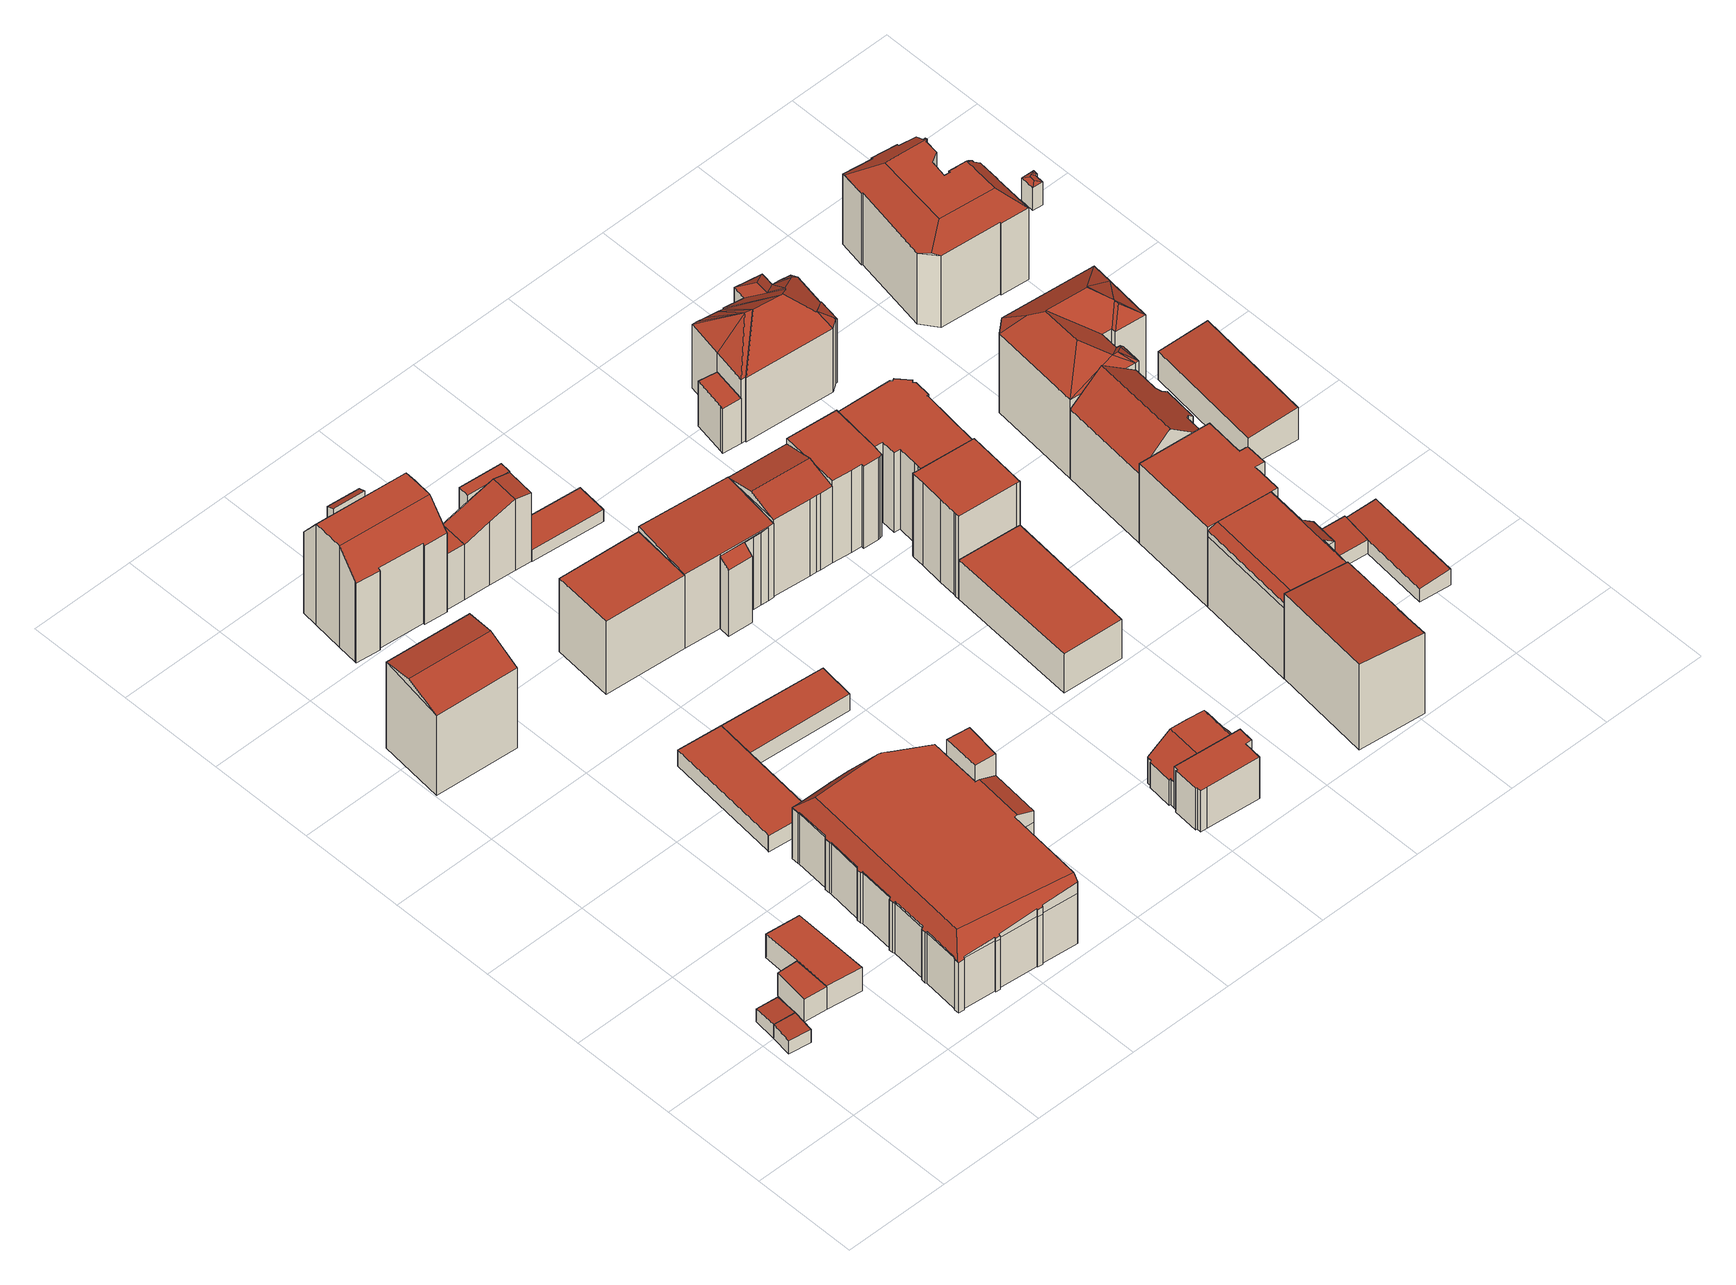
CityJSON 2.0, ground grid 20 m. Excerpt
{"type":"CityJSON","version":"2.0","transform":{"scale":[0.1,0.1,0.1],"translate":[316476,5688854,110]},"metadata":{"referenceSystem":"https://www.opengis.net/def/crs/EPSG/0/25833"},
"CityObjects":{
"building1":{"type":"Building","attributes":{"Dachtyp_tdc":"tdcPolyFlatRoof","Gemeindeschluessel":14713000,"Dachneigung":2.89,"QualitaetDacherkennung":75,"Geometrietyp2DReferenz":"3000","function":"31001_9998","roofType":"2100","measuredHeight":3.16},"geometry":[{"type":"MultiSurface","lod":"2","boundaries":[[[0,1,2,3]],[[1,4,5,2]],[[4,6,7,5]],[[6,0,3,7]],[[6,4,1,0]],[[3,2,5,7]]],"semantics":{"surfaces":[{"type":"WallSurface"},{"type":"RoofSurface"},{"type":"GroundSurface"}],"values":[0,0,0,0,1,2]}}]},
"building2":{"type":"Building","attributes":{"Dachtyp_tdc":"tdcPolyFlatRoof","Gemeindeschluessel":14713000,"Dachneigung":2.85,"QualitaetDacherkennung":84,"Geometrietyp2DReferenz":"3000","function":"31001_9998","roofType":"2100","measuredHeight":3.09},"geometry":[{"type":"MultiSurface","lod":"2","boundaries":[[[8,0,3,9]],[[0,6,7,3]],[[6,10,11,7]],[[10,8,9,11]],[[10,6,0,8]],[[9,3,7,11]]],"semantics":{"surfaces":[{"type":"WallSurface"},{"type":"RoofSurface"},{"type":"GroundSurface"}],"values":[0,0,0,0,1,2]}}]},
"building3":{"type":"Building","attributes":{"Gemeindeschluessel":14713000,"Geometrietyp2DReferenz":"3000","function":"31001_9998","roofType":"9999"},"children":["building3-1","building3-2"]},
"building3-1":{"type":"BuildingPart","attributes":{"Dachtyp_tdc":"tdcPolyFlatRoof","Dachneigung":0,"QualitaetDacherkennung":83,"Geometrietyp2DReferenz":"3000","roofType":"1000","measuredHeight":5.06},"parents":["building3"],"geometry":[{"type":"MultiSurface","lod":"2","boundaries":[[[12,13,14,15]],[[13,16,17,14]],[[16,18,19,17]],[[18,16,13,12]],[[15,14,17,19]],[[15,19,18,12]]],"semantics":{"surfaces":[{"type":"WallSurface"},{"type":"RoofSurface"},{"type":"GroundSurface"},{"type":"ClosureSurface"}],"values":[0,0,0,1,2,3]}}]},
"building3-2":{"type":"BuildingPart","attributes":{"Dachtyp_tdc":"tdcPolyFlatRoof","Dachneigung":0,"QualitaetDacherkennung":76,"Geometrietyp2DReferenz":"3000","roofType":"1000","measuredHeight":5.25},"parents":["building3"],"geometry":[{"type":"MultiSurface","lod":"2","boundaries":[[[20,21,22,23]],[[21,24,25,22]],[[24,26,12,15,25]],[[27,20,23,19,18]],[[27,26,24,21,20]],[[23,22,25,15,19]],[[18,12,26,27]],[[18,19,15,12]]],"semantics":{"surfaces":[{"type":"WallSurface"},{"type":"RoofSurface"},{"type":"GroundSurface"},{"type":"ClosureSurface"}],"values":[0,0,0,0,1,2,0,3]}}]},
"building4":{"type":"Building","attributes":{"Dachtyp_tdc":"tdcGableRoof","Gemeindeschluessel":14713000,"Dachneigung":19.68,"QualitaetDacherkennung":30,"Geometrietyp2DReferenz":"3000","function":"31001_9998","roofType":"3100","measuredHeight":20.18},"geometry":[{"type":"MultiSurface","lod":"2","boundaries":[[[28,29,30,31]],[[29,32,33,30]],[[32,34,35,33]],[[34,28,31,35]],[[32,29,36]],[[28,34,37]],[[29,28,37,36]],[[34,32,36,37]],[[31,30,33,35]]],"semantics":{"surfaces":[{"type":"WallSurface"},{"type":"RoofSurface"},{"type":"GroundSurface"}],"values":[0,0,0,0,0,0,1,1,2]}}]},
"building5":{"type":"Building","attributes":{"Dachtyp_tdc":"tdcFreeFormRoof","Gemeindeschluessel":14713000,"Dachneigung":0.051,"QualitaetDacherkennung":75,"Geometrietyp2DReferenz":"3000","function":"31001_9998","roofType":"5000","measuredHeight":14.98},"geometry":[{"type":"MultiSurface","lod":"2","boundaries":[[[38,39,40,41]],[[39,42,43,40]],[[42,44,45,43]],[[44,46,47,45]],[[46,48,49,47]],[[48,50,51,49]],[[50,52,53,51]],[[52,54,55,53]],[[54,56,57,55]],[[56,58,59,57]],[[58,60,61,59]],[[60,62,63,61]],[[62,64,65,63]],[[64,66,67,65]],[[66,68,69,67]],[[68,70,71,69]],[[70,72,73,71]],[[72,74,75,73]],[[74,76,77,75]],[[76,78,79,77]],[[78,80,81,79]],[[80,82,83,81]],[[82,84,85,83]],[[84,86,87,85]],[[86,88,89,87]],[[88,90,91,89]],[[90,92,93,91]],[[92,94,95,93]],[[94,96,97,95]],[[96,98,99,97]],[[98,100,101,99]],[[100,102,103,101]],[[102,104,105,103]],[[104,106,107,105]],[[106,108,109,107]],[[108,110,111,109]],[[110,112,113,111]],[[112,114,115,113]],[[114,116,117,115]],[[116,118,119,117]],[[118,120,121,119]],[[120,122,123,121]],[[122,124,125,123]],[[124,126,127,125]],[[126,128,129,127]],[[128,130,131,129]],[[130,132,133,131]],[[132,134,135,133]],[[134,136,137,135]],[[136,138,139,137]],[[138,38,41,139]],[[140,141,142,143,144]],[[145,146,147,148,149,150,151,152,153,62,154,155,156,157,158]],[[159,160,161,162,163,164,165,88,86,166,167,80,78,168,169,170,171,172,173,174,153,152,175,176]],[[177,178,179,180,181,182,183,184,176,175,185]],[[186,187,188,189,190,191,185,175,152,151,192,143,142,193]],[[132,193,142,141,134]],[[130,186,193,132]],[[38,192,151,150,39]],[[138,144,143,192,38]],[[120,191,190,122]],[[118,177,185,191,120]],[[122,190,189,124]],[[124,189,188,126]],[[126,188,187,128]],[[128,187,186,130]],[[104,184,183,106]],[[102,159,176,184,104]],[[106,183,182,108]],[[108,182,181,110]],[[110,181,180,112]],[[112,180,179,114]],[[114,179,178,116]],[[116,178,177,118]],[[64,174,173,66]],[[62,153,174,64]],[[66,173,172,68]],[[68,172,171,70]],[[70,171,170,72]],[[72,170,169,74]],[[74,169,168,76]],[[76,168,78]],[[80,167,82]],[[82,167,166,84]],[[84,166,86]],[[90,165,164,92]],[[88,165,90]],[[92,164,163,94]],[[94,163,162,96]],[[96,162,161,98]],[[98,161,160,100]],[[100,160,159,102]],[[52,158,157,54]],[[50,145,158,52]],[[54,157,156,56]],[[56,156,155,58]],[[58,155,154,60]],[[60,154,62]],[[39,150,149,42]],[[42,149,148,44]],[[44,148,147,46]],[[46,147,146,48]],[[48,146,145,50]],[[136,140,144,138]],[[134,141,140,136]],[[41,40,43,45,47,49,51,53,55,57,59,61,63,65,67,69,71,73,75,77,79,81,83,85,87,89,91,93,95,97,99,101,103,105,107,109,111,113,115,117,119,121,123,125,127,129,131,133,135,137,139]]],"semantics":{"surfaces":[{"type":"WallSurface"},{"type":"RoofSurface"},{"type":"GroundSurface"}],"values":[0,0,0,0,0,0,0,0,0,0,0,0,0,0,0,0,0,0,0,0,0,0,0,0,0,0,0,0,0,0,0,0,0,0,0,0,0,0,0,0,0,0,0,0,0,0,0,0,0,0,0,1,1,1,1,1,0,0,0,0,0,0,0,0,0,0,0,0,0,0,0,0,0,0,0,0,0,0,0,0,0,0,0,0,0,0,0,0,0,0,0,0,0,0,0,0,0,0,0,0,0,0,0,0,0,2]}}]},
"building6":{"type":"Building","attributes":{"Dachtyp_tdc":"tdcPolyFlatRoof","Gemeindeschluessel":14713000,"Dachneigung":0,"QualitaetDacherkennung":79,"Geometrietyp2DReferenz":"3000","function":"31001_9998","roofType":"1000","measuredHeight":3.62},"geometry":[{"type":"MultiSurface","lod":"2","boundaries":[[[194,195,196,197]],[[195,198,199,196]],[[198,200,201,199]],[[200,202,203,201]],[[202,204,205,203]],[[204,194,197,205]],[[204,202,200,198,195,194]],[[197,196,199,201,203,205]]],"semantics":{"surfaces":[{"type":"WallSurface"},{"type":"RoofSurface"},{"type":"GroundSurface"}],"values":[0,0,0,0,0,0,1,2]}}]},
"building7":{"type":"Building","attributes":{"Gemeindeschluessel":14713000,"Geometrietyp2DReferenz":"3000","function":"31001_9998","roofType":"9999"},"children":["building7-1","building7-2"]},
"building7-1":{"type":"BuildingPart","attributes":{"Dachtyp_tdc":"tdcPolyFlatRoof","Dachneigung":24.52,"QualitaetDacherkennung":60,"Geometrietyp2DReferenz":"3000","roofType":"2100","measuredHeight":19.68},"parents":["building7"],"geometry":[{"type":"MultiSurface","lod":"2","boundaries":[[[206,207,208,209,210]],[[211,212,213,214,215]],[[212,206,210,213]],[[212,211,207,206]],[[210,209,214,213]],[[215,208,207,211]],[[215,214,209,208]]],"semantics":{"surfaces":[{"type":"WallSurface"},{"type":"RoofSurface"},{"type":"GroundSurface"},{"type":"ClosureSurface"}],"values":[0,0,0,1,2,0,3]}}]},
"building7-2":{"type":"BuildingPart","attributes":{"Dachtyp_tdc":"tdcCutGableRoof","Dachneigung":51.15,"QualitaetDacherkennung":74,"Geometrietyp2DReferenz":"3000","roofType":"9999","measuredHeight":22.79},"parents":["building7"],"geometry":[{"type":"MultiSurface","lod":"2","boundaries":[[[216,217,218,219]],[[217,220,221,218]],[[220,222,223,221]],[[222,224,225,223]],[[224,226,227,225]],[[226,228,229,227]],[[228,230,231,229]],[[230,232,233,231]],[[232,234,235,233]],[[234,236,237,235]],[[236,215,214,237]],[[208,238,239,209]],[[238,240,241,239]],[[240,242,243,241]],[[242,244,245,243]],[[244,216,219,245]],[[232,230,228,226,224,222,220,217,216,244]],[[240,238,208,215,236,234]],[[244,242,240,234,232]],[[219,218,221,223,225,227,229,231,233,235,237,214,209,239,241,243,245]],[[209,214,215,208]]],"semantics":{"surfaces":[{"type":"WallSurface"},{"type":"RoofSurface"},{"type":"GroundSurface"},{"type":"ClosureSurface"}],"values":[0,0,0,0,0,0,0,0,0,0,0,0,0,0,0,0,1,1,1,2,3]}}]},
"building8":{"type":"Building","attributes":{"Dachtyp_tdc":"tdcPolyFlatRoof","Gemeindeschluessel":14713000,"Dachneigung":0,"QualitaetDacherkennung":83,"Geometrietyp2DReferenz":"3000","function":"31001_9998","roofType":"1000","measuredHeight":18.65},"geometry":[{"type":"MultiSurface","lod":"2","boundaries":[[[246,247,135,248]],[[247,249,133,135]],[[249,250,131,133]],[[250,246,248,131]],[[250,249,247,246]],[[248,135,133,131]]],"semantics":{"surfaces":[{"type":"WallSurface"},{"type":"RoofSurface"},{"type":"GroundSurface"}],"values":[0,0,0,0,1,2]}}]},
"building9":{"type":"Building","attributes":{"Dachtyp_tdc":"tdcPolyFlatRoof","Gemeindeschluessel":14713000,"Dachneigung":0,"QualitaetDacherkennung":65,"Geometrietyp2DReferenz":"3000","function":"31001_9998","roofType":"1000","measuredHeight":3.65},"geometry":[{"type":"MultiSurface","lod":"2","boundaries":[[[251,252,253,254]],[[252,204,205,253]],[[204,202,203,205]],[[202,251,254,203]],[[202,204,252,251]],[[254,253,205,203]]],"semantics":{"surfaces":[{"type":"WallSurface"},{"type":"RoofSurface"},{"type":"GroundSurface"}],"values":[0,0,0,0,1,2]}}]},
"building10":{"type":"Building","attributes":{"Dachtyp_tdc":"tdcPolyFlatRoof","Gemeindeschluessel":14713000,"Dachneigung":0,"QualitaetDacherkennung":72,"Geometrietyp2DReferenz":"3000","function":"31001_9998","roofType":"1000","measuredHeight":16.36},"geometry":[{"type":"MultiSurface","lod":"2","boundaries":[[[255,256,257,258]],[[256,259,260,257]],[[259,261,262,260]],[[261,255,258,262]],[[261,259,256,255]],[[258,257,260,262]]],"semantics":{"surfaces":[{"type":"WallSurface"},{"type":"RoofSurface"},{"type":"GroundSurface"}],"values":[0,0,0,0,1,2]}}]},
"building11":{"type":"Building","attributes":{"Gemeindeschluessel":14713000,"Geometrietyp2DReferenz":"3000","function":"31001_9998","roofType":"9999"},"children":["building11-1","building11-2","building11-3"]},
"building11-1":{"type":"BuildingPart","attributes":{"Dachtyp_tdc":"tdcPolyFlatRoof","Dachneigung":0,"QualitaetDacherkennung":39,"Geometrietyp2DReferenz":"3000","roofType":"1000","measuredHeight":12.41},"parents":["building11"],"geometry":[{"type":"MultiSurface","lod":"2","boundaries":[[[263,264,219,265,266]],[[264,267,243,219]],[[267,268,269,243]],[[268,270,271,272,269]],[[270,268,267,264,263]],[[265,219,243,269,272]],[[266,271,270,263]],[[266,265,272,271]]],"semantics":{"surfaces":[{"type":"WallSurface"},{"type":"RoofSurface"},{"type":"GroundSurface"},{"type":"ClosureSurface"}],"values":[0,0,0,0,1,2,0,3]}}]},
"building11-2":{"type":"BuildingPart","attributes":{"Dachtyp_tdc":"tdcGableRoof","Dachneigung":20.61,"QualitaetDacherkennung":22,"Geometrietyp2DReferenz":"3000","roofType":"3100","measuredHeight":15.96},"parents":["building11"],"geometry":[{"type":"MultiSurface","lod":"2","boundaries":[[[273,274,275,276]],[[274,266,265,275]],[[271,277,278,272]],[[279,280,281,282]],[[280,273,276,281]],[[283,284,277,271,266,274,273]],[[273,280,279,285,283]],[[276,275,265,272,278,286,282,281]],[[271,272,265,266]],[[287,284,283]],[[286,278,277,284,287]],[[285,287,283]],[[286,287,285,279,282]]],"semantics":{"surfaces":[{"type":"WallSurface"},{"type":"RoofSurface"},{"type":"GroundSurface"},{"type":"ClosureSurface"}],"values":[0,0,0,0,0,1,1,2,3,0,3,0,3]}}]},
"building11-3":{"type":"BuildingPart","attributes":{"Dachtyp_tdc":"tdcPolyFlatRoof","Dachneigung":0,"QualitaetDacherkennung":39,"Geometrietyp2DReferenz":"3000","roofType":"1000","measuredHeight":15.56},"parents":["building11"],"geometry":[{"type":"MultiSurface","lod":"2","boundaries":[[[288,289,290,291]],[[289,292,293,290]],[[292,294,279,282,293]],[[295,288,291,278,277]],[[295,284,287,285,294,292,289,288]],[[291,290,293,282,286,278]],[[285,279,294]],[[277,284,295]],[[278,286,287,284,277]],[[286,282,279,285,287]]],"semantics":{"surfaces":[{"type":"WallSurface"},{"type":"RoofSurface"},{"type":"GroundSurface"},{"type":"ClosureSurface"}],"values":[0,0,0,0,1,2,0,0,3,3]}}]},
"building12":{"type":"Building","attributes":{"Dachtyp_tdc":"tdcGableRoof","Gemeindeschluessel":14713000,"Dachneigung":14.15,"QualitaetDacherkennung":3,"Geometrietyp2DReferenz":"3000","function":"31001_9998","roofType":"3100","measuredHeight":6.06},"geometry":[{"type":"MultiSurface","lod":"2","boundaries":[[[296,297,298,299]],[[297,300,301,298]],[[300,302,303,301]],[[302,296,299,303]],[[300,297,304]],[[296,302,305]],[[297,296,305,304]],[[302,300,304,305]],[[299,298,301,303]]],"semantics":{"surfaces":[{"type":"WallSurface"},{"type":"RoofSurface"},{"type":"GroundSurface"}],"values":[0,0,0,0,0,0,1,1,2]}}]},
"building13":{"type":"Building","attributes":{"Gemeindeschluessel":14713000,"Geometrietyp2DReferenz":"3000","function":"31001_9998","roofType":"9999"},"children":["building13-1","building13-2"]},
"building13-1":{"type":"BuildingPart","attributes":{"Dachtyp_tdc":"tdcPolyFlatRoof","Dachneigung":32.72,"QualitaetDacherkennung":55,"Geometrietyp2DReferenz":"3000","roofType":"2100","measuredHeight":16.18},"parents":["building13"],"geometry":[{"type":"MultiSurface","lod":"2","boundaries":[[[306,307,308,309]],[[307,310,311,308]],[[310,312,313,311]],[[312,314,315,313]],[[314,316,317,315]],[[316,318,319,317]],[[316,314,312,310,307,306,320,318]],[[319,309,308,311,313,315,317]],[[319,318,320]],[[309,319,320,306]]],"semantics":{"surfaces":[{"type":"WallSurface"},{"type":"RoofSurface"},{"type":"GroundSurface"},{"type":"ClosureSurface"}],"values":[0,0,0,0,0,0,1,2,3,3]}}]},
"building13-2":{"type":"BuildingPart","attributes":{"Dachtyp_tdc":"tdcPolyFlatRoof","Dachneigung":4.86,"QualitaetDacherkennung":84,"Geometrietyp2DReferenz":"3000","roofType":"2100","measuredHeight":17.47},"parents":["building13"],"geometry":[{"type":"MultiSurface","lod":"2","boundaries":[[[321,322,323,324]],[[322,325,309,323]],[[325,306,309]],[[326,327,258,319,318]],[[327,328,262,258]],[[328,321,324,262]],[[328,327,326,325,322,321]],[[324,323,309,319,258,262]],[[320,306,325,326]],[[320,319,309,306]],[[318,320,326]],[[318,319,320]]],"semantics":{"surfaces":[{"type":"WallSurface"},{"type":"RoofSurface"},{"type":"GroundSurface"},{"type":"ClosureSurface"}],"values":[0,0,0,0,0,0,1,2,0,3,0,3]}}]},
"building14":{"type":"Building","attributes":{"Dachtyp_tdc":"tdcPolyFlatRoof","Gemeindeschluessel":14713000,"Dachneigung":0,"QualitaetDacherkennung":74,"Geometrietyp2DReferenz":"3000","function":"31001_9998","roofType":"1000","measuredHeight":2.57},"geometry":[{"type":"MultiSurface","lod":"2","boundaries":[[[329,330,331,332]],[[330,333,334,331]],[[333,335,336,334]],[[335,337,338,336]],[[337,329,332,338]],[[337,335,333,330,329]],[[332,331,334,336,338]]],"semantics":{"surfaces":[{"type":"WallSurface"},{"type":"RoofSurface"},{"type":"GroundSurface"}],"values":[0,0,0,0,0,1,2]}}]},
"building15":{"type":"Building","attributes":{"Gemeindeschluessel":14713000,"Dachtyp_tdc":"tdcPolyFlatRoof","Dachneigung":0,"QualitaetDacherkennung":69,"Geometrietyp2DReferenz":"3000","function":"31001_9998","roofType":"1000","measuredHeight":9.2},"geometry":[{"type":"MultiSurface","lod":"2","boundaries":[[[339,340,341,342]],[[340,343,344,341]],[[343,345,346,344]],[[345,347,348,346]],[[347,349,350,348]],[[349,351,352,350]],[[351,353,354,352]],[[353,355,356,354]],[[355,357,358,356]],[[357,359,360,358]],[[359,339,342,360]],[[359,357,355,353,351,349,347,345,343,340,339]],[[342,341,344,346,348,350,352,354,356,358,360]]],"semantics":{"surfaces":[{"type":"WallSurface"},{"type":"RoofSurface"},{"type":"GroundSurface"}],"values":[0,0,0,0,0,0,0,0,0,0,0,1,2]}}]},
"building16":{"type":"Building","attributes":{"Dachtyp_tdc":"tdcFreeFormRoof","Gemeindeschluessel":14713000,"Dachneigung":0.887,"QualitaetDacherkennung":44,"Geometrietyp2DReferenz":"3000","function":"31001_9998","roofType":"5000","measuredHeight":9.21},"geometry":[{"type":"MultiSurface","lod":"2","boundaries":[[[361,362,363,364]],[[362,365,366,363]],[[365,367,368,366]],[[367,369,370,368]],[[369,371,372,370]],[[371,373,374,372]],[[373,375,376,374]],[[375,377,378,376]],[[377,379,380,378]],[[379,381,354,380]],[[381,382,383,354]],[[382,384,385,383]],[[384,386,352,385]],[[386,361,364,352]],[[387,388,389,390,391,392]],[[393,394,395,365,362,396,397,398]],[[399,393,398,400,392,391]],[[382,392,400,384]],[[384,400,398,397,386]],[[371,399,391,373]],[[369,394,393,399,371]],[[386,397,396,361]],[[361,396,362]],[[365,395,367]],[[367,395,394,369]],[[381,387,392,382]],[[373,391,390,375]],[[375,390,389,377]],[[377,389,388,379]],[[379,388,387,381]],[[364,363,366,368,370,372,374,376,378,380,354,383,385,352]]],"semantics":{"surfaces":[{"type":"WallSurface"},{"type":"RoofSurface"},{"type":"GroundSurface"}],"values":[0,0,0,0,0,0,0,0,0,0,0,0,0,0,1,1,1,0,0,0,0,0,0,0,0,0,0,0,0,0,2]}}]},
"building17":{"type":"Building","attributes":{"Dachtyp_tdc":"tdcFreeFormRoof","Gemeindeschluessel":14713000,"Dachneigung":14.78,"QualitaetDacherkennung":79,"Geometrietyp2DReferenz":"3000","function":"31001_9998","roofType":"5000","measuredHeight":18.67},"geometry":[{"type":"MultiSurface","lod":"2","boundaries":[[[401,402,403,404]],[[402,405,406,403]],[[405,407,408,406]],[[407,409,410,408]],[[409,411,412,410]],[[411,413,414,412]],[[413,401,404,414]],[[415,413,411,416]],[[402,401,415,416,409,407,405]],[[411,409,416]],[[401,413,415]],[[404,403,406,408,410,412,414]]],"semantics":{"surfaces":[{"type":"WallSurface"},{"type":"RoofSurface"},{"type":"GroundSurface"}],"values":[0,0,0,0,0,0,0,1,1,0,0,2]}}]},
"building18":{"type":"Building","attributes":{"Dachtyp_tdc":"tdcPolyFlatRoof","Gemeindeschluessel":14713000,"Dachneigung":0,"QualitaetDacherkennung":62,"Geometrietyp2DReferenz":"3000","function":"31001_9998","roofType":"1000","measuredHeight":8.72},"geometry":[{"type":"MultiSurface","lod":"2","boundaries":[[[417,418,419,420]],[[418,421,422,419]],[[421,423,424,422]],[[423,425,426,424]],[[425,417,420,426]],[[425,423,421,418,417]],[[420,419,422,424,426]]],"semantics":{"surfaces":[{"type":"WallSurface"},{"type":"RoofSurface"},{"type":"GroundSurface"}],"values":[0,0,0,0,0,1,2]}}]},
"building19":{"type":"Building","attributes":{"Dachtyp_tdc":"tdcPolyFlatRoof","Gemeindeschluessel":14713000,"Dachneigung":0,"QualitaetDacherkennung":72,"Geometrietyp2DReferenz":"3000","function":"31001_9998","roofType":"1000","measuredHeight":18.37},"geometry":[{"type":"MultiSurface","lod":"2","boundaries":[[[427,428,429,430]],[[428,431,432,429]],[[431,433,404,432]],[[433,434,414,404]],[[434,435,436,414]],[[435,437,438,436]],[[437,439,440,438]],[[439,441,442,440]],[[441,443,444,442]],[[443,427,430,444]],[[443,441,439,437,435,434,433,431,428,427]],[[430,429,432,404,414,436,438,440,442,444]]],"semantics":{"surfaces":[{"type":"WallSurface"},{"type":"RoofSurface"},{"type":"GroundSurface"}],"values":[0,0,0,0,0,0,0,0,0,0,1,2]}}]},
"building20":{"type":"Building","attributes":{"Dachtyp_tdc":"tdcPolyFlatRoof","Gemeindeschluessel":14713000,"Dachneigung":0,"QualitaetDacherkennung":64,"Geometrietyp2DReferenz":"3000","function":"31001_9998","roofType":"1000","measuredHeight":18.36},"geometry":[{"type":"MultiSurface","lod":"2","boundaries":[[[445,446,419,422]],[[446,447,448,419]],[[447,449,450,448]],[[449,451,452,450]],[[451,453,454,452]],[[453,455,456,454]],[[455,457,458,456]],[[457,459,460,458]],[[459,461,462,460]],[[461,463,464,462]],[[463,465,466,464]],[[465,467,468,466]],[[467,469,424,468]],[[469,445,422,424]],[[469,467,465,463,461,459,457,455,453,451,449,447,446,445]],[[422,419,448,450,452,454,456,458,460,462,464,466,468,424]]],"semantics":{"surfaces":[{"type":"WallSurface"},{"type":"RoofSurface"},{"type":"GroundSurface"}],"values":[0,0,0,0,0,0,0,0,0,0,0,0,0,0,1,2]}}]},
"building21":{"type":"Building","attributes":{"Dachtyp_tdc":"tdcPolyFlatRoof","Gemeindeschluessel":14713000,"Dachneigung":0,"QualitaetDacherkennung":57,"Geometrietyp2DReferenz":"3000","function":"31001_9998","roofType":"1000","measuredHeight":9.98},"geometry":[{"type":"MultiSurface","lod":"2","boundaries":[[[470,471,472,473]],[[471,474,475,472]],[[474,476,477,475]],[[476,478,479,477]],[[478,470,473,479]],[[478,476,474,471,470]],[[473,472,475,477,479]]],"semantics":{"surfaces":[{"type":"WallSurface"},{"type":"RoofSurface"},{"type":"GroundSurface"}],"values":[0,0,0,0,0,1,2]}}]},
"building22":{"type":"Building","attributes":{"Gemeindeschluessel":14713000,"Geometrietyp2DReferenz":"3000","function":"31001_9998","roofType":"9999"},"children":["building22-1","building22-2"]},
"building22-1":{"type":"BuildingPart","attributes":{"Dachtyp_tdc":"tdcPolyFlatRoof","Dachneigung":5.14,"QualitaetDacherkennung":71,"Geometrietyp2DReferenz":"3000","roofType":"2100","measuredHeight":18.95},"parents":["building22"],"geometry":[{"type":"MultiSurface","lod":"2","boundaries":[[[480,481,482,483]],[[481,484,485,482]],[[484,486,487,485]],[[486,488,487]],[[489,490,491,492,493]],[[490,494,495,491]],[[494,496,497,495]],[[496,480,483,497]],[[496,494,490,489,486,484,481,480]],[[483,482,485,487,492,491,495,497]],[[493,488,486,489]],[[493,492,487,488]]],"semantics":{"surfaces":[{"type":"WallSurface"},{"type":"RoofSurface"},{"type":"GroundSurface"},{"type":"ClosureSurface"}],"values":[0,0,0,0,0,0,0,0,1,2,0,3]}}]},
"building22-2":{"type":"BuildingPart","attributes":{"Dachtyp_tdc":"tdcPolyFlatRoof","Dachneigung":54.7,"QualitaetDacherkennung":70,"Geometrietyp2DReferenz":"3000","roofType":"2100","measuredHeight":17.32},"parents":["building22"],"geometry":[{"type":"MultiSurface","lod":"2","boundaries":[[[488,498,487]],[[498,499,500,487]],[[499,501,502,500]],[[501,493,492,502]],[[493,501,499,498,488]],[[487,500,502,492]],[[487,492,493,488]]],"semantics":{"surfaces":[{"type":"WallSurface"},{"type":"RoofSurface"},{"type":"GroundSurface"},{"type":"ClosureSurface"}],"values":[0,0,0,0,1,2,3]}}]},
"building23":{"type":"Building","attributes":{"Dachtyp_tdc":"tdcPolyFlatRoof","Gemeindeschluessel":14713000,"Dachneigung":0,"QualitaetDacherkennung":70,"Geometrietyp2DReferenz":"3000","function":"31001_9998","roofType":"1000","measuredHeight":17.75},"geometry":[{"type":"MultiSurface","lod":"2","boundaries":[[[503,504,505,506]],[[504,507,508,505]],[[507,509,510,508]],[[509,511,512,510]],[[511,513,514,512]],[[513,515,438,514]],[[515,516,436,438]],[[516,517,518,436]],[[517,519,520,518]],[[519,521,522,520]],[[521,523,524,522]],[[523,525,526,524]],[[525,527,528,526]],[[527,529,530,528]],[[529,531,532,530]],[[531,533,534,532]],[[533,503,506,534]],[[533,531,529,527,525,523,521,519,517,516,515,513,511,509,507,504,503]],[[506,505,508,510,512,514,438,436,518,520,522,524,526,528,530,532,534]]],"semantics":{"surfaces":[{"type":"WallSurface"},{"type":"RoofSurface"},{"type":"GroundSurface"}],"values":[0,0,0,0,0,0,0,0,0,0,0,0,0,0,0,0,0,1,2]}}]},
"building24":{"type":"Building","attributes":{"Dachtyp_tdc":"tdcFreeFormRoof","Gemeindeschluessel":14713000,"Dachneigung":0.11,"QualitaetDacherkennung":86,"Geometrietyp2DReferenz":"3000","function":"31001_9998","roofType":"5000","measuredHeight":17.73},"geometry":[{"type":"MultiSurface","lod":"2","boundaries":[[[535,536,537,538]],[[536,539,540,537]],[[539,541,542,540]],[[541,543,544,542]],[[543,545,546,544]],[[545,547,548,546]],[[547,549,550,548]],[[549,551,552,550]],[[551,553,554,552]],[[553,555,556,554]],[[555,557,558,556]],[[557,535,538,558]],[[559,560,561,562]],[[563,564,565,566,567,568,539,569]],[[566,565,560,559]],[[536,569,539]],[[541,539,568]],[[536,535,563,569]],[[543,541,568,567]],[[549,547,559,562]],[[545,543,567,566]],[[547,545,566,559]],[[551,549,562,561]],[[553,551,561,560]],[[557,555,565,564]],[[555,553,560,565]],[[535,557,564,563]],[[538,537,540,542,544,546,548,550,552,554,556,558]]],"semantics":{"surfaces":[{"type":"WallSurface"},{"type":"RoofSurface"},{"type":"GroundSurface"}],"values":[0,0,0,0,0,0,0,0,0,0,0,0,1,1,1,0,0,0,0,0,0,0,0,0,0,0,0,2]}}]},
"building25":{"type":"Building","attributes":{"Dachtyp_tdc":"tdcFreeFormRoof","Gemeindeschluessel":14713000,"Dachneigung":38.22,"QualitaetDacherkennung":64,"Geometrietyp2DReferenz":"3000","function":"31001_9998","roofType":"5000","measuredHeight":19.55},"geometry":[{"type":"MultiSurface","lod":"2","boundaries":[[[570,571,572,573]],[[571,574,479,572]],[[574,575,477,479]],[[575,576,577,477]],[[576,578,579,577]],[[578,580,581,579]],[[580,582,583,581]],[[582,584,585,583]],[[584,586,587,585]],[[586,588,589,587]],[[588,590,591,589]],[[590,592,593,591]],[[592,594,595,593]],[[594,596,597,595]],[[596,598,599,597]],[[598,600,601,599]],[[600,602,603,601]],[[602,604,605,603]],[[604,606,607,605]],[[606,608,609,607]],[[608,610,611,609]],[[610,612,613,611]],[[612,570,573,613]],[[614,615,612,610]],[[614,610,608]],[[615,614,608,606]],[[616,615,606,604]],[[617,618,619,620,616,604,602]],[[617,602,600]],[[598,617,600]],[[596,617,598]],[[596,618,617]],[[618,596,621]],[[622,623,621,596,594]],[[622,594,592]],[[623,622,592,590]],[[619,618,621,623,590,588]],[[624,620,619,588,586]],[[624,586,584]],[[584,625,624]],[[584,626,625]],[[582,626,584]],[[582,627,626]],[[580,627,582]],[[578,627,580]],[[627,578,576]],[[575,627,576]],[[627,575,574]],[[626,627,574,571]],[[625,626,571,570]],[[615,616,620,624,625,570,612]],[[573,572,479,477,577,579,581,583,585,587,589,591,593,595,597,599,601,603,605,607,609,611,613]]],"semantics":{"surfaces":[{"type":"WallSurface"},{"type":"RoofSurface"},{"type":"GroundSurface"}],"values":[0,0,0,0,0,0,0,0,0,0,0,0,0,0,0,0,0,0,0,0,0,0,0,1,1,1,1,1,1,1,1,1,1,1,1,1,1,1,1,1,1,1,1,1,1,1,1,1,1,1,1,2]}}]},
"building26":{"type":"Building","attributes":{"Dachtyp_tdc":"tdcPolyFlatRoof","Gemeindeschluessel":14713000,"Dachneigung":0,"QualitaetDacherkennung":80,"Geometrietyp2DReferenz":"3000","function":"31001_9998","roofType":"1000","measuredHeight":17.77},"geometry":[{"type":"MultiSurface","lod":"2","boundaries":[[[628,629,630,552]],[[629,631,632,630]],[[631,633,634,632]],[[633,635,636,634]],[[635,637,638,636]],[[637,639,640,638]],[[639,641,642,640]],[[641,643,644,642]],[[643,645,646,644]],[[645,647,648,646]],[[647,649,650,648]],[[649,651,652,650]],[[651,653,654,652]],[[653,655,656,654]],[[655,657,558,656]],[[657,628,552,558]],[[657,655,653,651,649,647,645,643,641,639,637,635,633,631,629,628]],[[552,630,632,634,636,638,640,642,644,646,648,650,652,654,656,558]]],"semantics":{"surfaces":[{"type":"WallSurface"},{"type":"RoofSurface"},{"type":"GroundSurface"}],"values":[0,0,0,0,0,0,0,0,0,0,0,0,0,0,0,0,1,2]}}]},
"building27":{"type":"Building","attributes":{"Dachtyp_tdc":"tdcFreeFormRoof","Gemeindeschluessel":14713000,"Dachneigung":38.99,"QualitaetDacherkennung":51,"Geometrietyp2DReferenz":"3000","function":"31001_9998","roofType":"5000","measuredHeight":21.22},"geometry":[{"type":"MultiSurface","lod":"2","boundaries":[[[658,659,630,632]],[[659,660,661,630]],[[660,662,663,661]],[[662,664,665,663]],[[664,666,667,665]],[[666,668,669,667]],[[668,670,671,669]],[[670,672,673,671]],[[672,674,675,673]],[[674,676,677,675]],[[676,678,679,677]],[[678,658,632,679]],[[666,664,662,680,681,658,678,676,674,672,670,668]],[[681,680,660,659]],[[659,658,681]],[[662,660,680]],[[632,630,661,663,665,667,669,671,673,675,677,679]]],"semantics":{"surfaces":[{"type":"WallSurface"},{"type":"RoofSurface"},{"type":"GroundSurface"}],"values":[0,0,0,0,0,0,0,0,0,0,0,0,1,1,0,0,2]}}]},
"building28":{"type":"Building","attributes":{"Gemeindeschluessel":14713000,"Geometrietyp2DReferenz":"3000","function":"31001_9998","roofType":"9999"},"children":["building28-1","building28-2"]},
"building28-1":{"type":"BuildingPart","attributes":{"Dachtyp_tdc":"tdcPolyFlatRoof","Dachneigung":5.26,"QualitaetDacherkennung":79,"Geometrietyp2DReferenz":"3000","roofType":"2100","measuredHeight":3.57},"parents":["building28"],"geometry":[{"type":"MultiSurface","lod":"2","boundaries":[[[682,683,684,685]],[[683,686,687,684]],[[686,688,689,690,687]],[[686,683,682,691,688]],[[690,685,684,687]],[[691,689,688]],[[682,685,690,689,691]]],"semantics":{"surfaces":[{"type":"WallSurface"},{"type":"RoofSurface"},{"type":"GroundSurface"},{"type":"ClosureSurface"}],"values":[0,0,0,1,2,0,3]}}]},
"building28-2":{"type":"BuildingPart","attributes":{"Dachtyp_tdc":"tdcPolyFlatRoof","Dachneigung":4.89,"QualitaetDacherkennung":76,"Geometrietyp2DReferenz":"3000","roofType":"2100","measuredHeight":3.58},"parents":["building28"],"geometry":[{"type":"MultiSurface","lod":"2","boundaries":[[[692,693,694,695]],[[693,682,685,694]],[[689,696,697,690]],[[696,692,695,697]],[[696,689,691,682,693,692]],[[695,694,685,690,697]],[[689,690,685,682,691]]],"semantics":{"surfaces":[{"type":"WallSurface"},{"type":"RoofSurface"},{"type":"GroundSurface"},{"type":"ClosureSurface"}],"values":[0,0,0,0,1,2,3]}}]},
"building29":{"type":"Building","attributes":{"Dachtyp_tdc":"tdcFreeFormRoof","Gemeindeschluessel":14713000,"Dachneigung":34.67,"QualitaetDacherkennung":39,"Geometrietyp2DReferenz":"3000","function":"31001_9998","roofType":"5000","measuredHeight":21.73},"geometry":[{"type":"MultiSurface","lod":"2","boundaries":[[[698,699,700,661]],[[699,701,702,700]],[[701,703,704,702]],[[703,705,706,704]],[[705,707,708,706]],[[707,709,710,708]],[[709,711,712,710]],[[711,713,714,712]],[[713,715,716,714]],[[715,717,718,716]],[[717,719,720,718]],[[719,721,722,720]],[[721,723,724,722]],[[723,725,726,724]],[[725,727,728,726]],[[727,729,663,728]],[[729,698,661,663]],[[730,729,727]],[[731,729,730]],[[731,698,729]],[[698,731,732]],[[723,727,725]],[[721,727,723]],[[733,727,721]],[[727,733,730]],[[733,721,719]],[[731,730,733,719,717]],[[734,735,732,731,717,715]],[[736,737,734,715,713]],[[738,736,713,711]],[[738,711,709]],[[705,709,707]],[[705,736,709]],[[739,736,705]],[[736,739,737]],[[709,736,738]],[[739,705,703]],[[740,735,734,737,739,703,701]],[[740,701,699]],[[732,735,740,699,698]],[[661,700,702,704,706,708,710,712,714,716,718,720,722,724,726,728,663]]],"semantics":{"surfaces":[{"type":"WallSurface"},{"type":"RoofSurface"},{"type":"GroundSurface"}],"values":[0,0,0,0,0,0,0,0,0,0,0,0,0,0,0,0,0,1,1,1,1,1,1,1,1,1,1,1,1,1,1,1,1,1,1,1,1,1,1,1,2]}}]},
"building30":{"type":"Building","attributes":{"Dachtyp_tdc":"tdcPolyFlatRoof","Gemeindeschluessel":14713000,"Dachneigung":5.02,"QualitaetDacherkennung":57,"Geometrietyp2DReferenz":"3000","function":"31001_9998","roofType":"2100","measuredHeight":7.16},"geometry":[{"type":"MultiSurface","lod":"2","boundaries":[[[741,742,743,744]],[[742,745,746,743]],[[745,747,748,746]],[[747,741,744,748]],[[747,745,742,741]],[[744,743,746,748]]],"semantics":{"surfaces":[{"type":"WallSurface"},{"type":"RoofSurface"},{"type":"GroundSurface"}],"values":[0,0,0,0,1,2]}}]},
"building31":{"type":"Building","attributes":{"Dachtyp_tdc":"tdcFreeFormRoof","Gemeindeschluessel":14713000,"Dachneigung":0.029,"QualitaetDacherkennung":22,"Geometrietyp2DReferenz":"3000","function":"31001_9998","roofType":"5000","measuredHeight":17.85},"geometry":[{"type":"MultiSurface","lod":"2","boundaries":[[[749,750,751,752]],[[750,753,754,751]],[[753,755,756,754]],[[755,757,758,756]],[[757,759,760,758]],[[759,761,762,760]],[[761,763,764,762]],[[763,765,766,764]],[[765,767,768,766]],[[767,769,770,768]],[[769,771,772,770]],[[771,773,774,772]],[[773,775,776,774]],[[775,777,778,776]],[[777,779,780,778]],[[779,781,782,780]],[[781,783,784,782]],[[783,785,786,784]],[[785,787,788,786]],[[787,789,790,788]],[[789,791,792,790]],[[791,793,792]],[[793,794,795,792]],[[794,796,797,795]],[[796,798,799,797]],[[798,800,801,799]],[[800,802,803,801]],[[802,804,805,803]],[[804,806,807,805]],[[806,749,752,807]],[[808,757,755,753,750,749,806,804,802,809,810]],[[785,783,781,779,777,775,773,811,812,813]],[[812,814,815,794,793,791,789,787,813]],[[809,800,798,796,815,814,810]],[[812,811,771,769,767,765,763,761,759,808,810,814]],[[759,757,808]],[[773,771,811]],[[787,785,813]],[[796,794,815]],[[802,800,809]],[[752,751,754,756,758,760,762,764,766,768,770,772,774,776,778,780,782,784,786,788,790,792,795,797,799,801,803,805,807]]],"semantics":{"surfaces":[{"type":"WallSurface"},{"type":"RoofSurface"},{"type":"GroundSurface"}],"values":[0,0,0,0,0,0,0,0,0,0,0,0,0,0,0,0,0,0,0,0,0,0,0,0,0,0,0,0,0,0,1,1,1,1,1,0,0,0,0,0,2]}}]},
"building32":{"type":"Building","attributes":{"Dachtyp_tdc":"tdcFreeFormRoof","Gemeindeschluessel":14713000,"Dachneigung":18.41,"QualitaetDacherkennung":22,"Geometrietyp2DReferenz":"3000","function":"31001_9998","roofType":"5000","measuredHeight":5.44},"geometry":[{"type":"MultiSurface","lod":"2","boundaries":[[[816,817,818,819]],[[817,820,821,818]],[[820,822,823,821]],[[822,824,825,823]],[[824,826,827,825]],[[826,816,819,827]],[[828,829,826,824]],[[828,824,822]],[[820,830,829,828,822]],[[831,830,820,817]],[[831,817,816]],[[829,830,831,816,826]],[[819,818,821,823,825,827]]],"semantics":{"surfaces":[{"type":"WallSurface"},{"type":"RoofSurface"},{"type":"GroundSurface"}],"values":[0,0,0,0,0,0,1,1,1,1,1,1,2]}}]}
},
"vertices":[
[63,194,35],[57,153,33],[57,153,4],[63,194,4],[16,159,33],[16,159,4],[22,199,35],[22,199,4],
[68,238,32],[68,238,4],[27,243,32],[27,243,4],
[122,186,55],[79,191,55],[79,191,4],[122,186,4],[88,259,55],[88,259,4],[126,257,55],[126,257,4],
[130,329,57],[194,322,57],[194,322,4],[130,329,4],[188,177,57],[188,177,4],[122,186,57],[126,257,57],
[161,911,179],[3,924,178],[3,924,1],[161,911,1],[16,1049,193],[16,1049,1],[178,1034,193],[178,1034,1],[10,993,203],[170,979,203],
[508,176,120],[492,19,120],[492,19,8],[508,176,8],[424,26,120],[424,26,8],[423,24,120],[423,24,8],[414,25,120],[414,25,8],[414,27,120],[414,27,8],[340,34,120],[340,34,8],[340,31,120],[340,31,8],[332,32,120],[332,32,8],[332,34,120],[332,34,8],[272,40,120],[272,40,8],[271,38,120],[271,38,8],[260,39,120],[260,39,8],[260,48,120],[260,48,8],[262,51,120],[262,51,8],[268,117,120],[268,117,8],[267,120,120],[267,120,8],[268,129,120],[268,129,8],[270,128,120],[270,128,8],[276,196,120],[276,196,8],[275,200,120],[275,200,8],[275,208,120],[275,208,8],[278,208,120],[278,208,8],[284,276,120],[284,276,8],[282,279,120],[282,279,8],[283,287,120],[283,287,8],[285,289,120],[285,289,8],[292,354,120],[292,354,8],[291,357,120],[291,357,8],[292,367,120],[292,367,8],[294,369,120],[294,369,8],[300,433,120],[300,433,8],[299,435,120],[299,435,8],[300,449,120],[300,449,8],[310,448,120],[310,448,8],[313,446,120],[313,446,8],[373,441,120],[373,441,8],[373,443,120],[373,443,8],[384,442,120],[384,442,8],[383,440,120],[383,440,8],[409,437,120],[409,437,8],[454,412,120],[454,412,8],[454,413,120],[454,413,8],[462,408,120],[462,408,8],[462,407,120],[462,407,8],[525,369,120],[525,369,8],[522,340,120],[522,340,8],[516,270,120],[516,270,8],[555,266,120],[555,266,8],[555,264,120],[555,264,8],[546,172,120],[546,172,8],[555,264,146],[555,266,146],[524,269,158],[515,175,158],[546,172,146],[340,34,130],[414,27,138],[414,25,136],[423,24,136],[424,26,139],[492,19,145],[493,29,158],[282,66,158],[260,41,122],[271,38,121],[272,40,124],[332,34,129],[332,32,127],[340,31,128],[299,435,122],[300,433,124],[294,369,125],[292,367,122],[291,357,122],[292,354,124],[285,289,124],[284,276,124],[278,208,124],[276,196,124],[270,128,125],[268,129,121],[267,120,121],[268,117,124],[262,51,124],[260,48,122],[316,415,158],[300,448,122],[409,437,133],[383,440,131],[384,442,128],[373,443,127],[373,441,130],[313,446,124],[310,448,122],[300,449,121],[449,414,158],[522,340,158],[525,369,158],[462,407,158],[462,408,158],[454,413,158],[454,412,158],[508,176,158],[516,270,158],
[371,479,37],[288,488,37],[288,488,1],[371,479,1],[289,491,37],[289,491,1],[312,714,37],[312,714,1],[395,705,37],[395,705,1],[387,633,37],[387,633,1],
[238,1341,191],[237,1328,197],[237,1328,182],[237,1328,1],[238,1341,1],[176,1334,197],[177,1348,191],[177,1348,1],[176,1334,1],[176,1334,182],
[280,1194,181],[280,1191,177],[280,1191,1],[280,1194,1],[237,1195,177],[237,1195,1],[237,1198,180],[237,1198,1],[151,1207,181],[151,1207,1],[151,1204,177],[151,1204,1],[106,1209,178],[106,1209,1],[106,1212,181],[106,1212,1],[110,1250,228],[110,1250,1],[117,1309,226],[117,1309,1],[120,1340,182],[120,1340,1],[293,1323,182],[293,1323,1],[290,1292,226],[290,1292,1],[288,1270,227],[288,1270,1],[284,1233,228],[284,1233,1],
[565,334,194],[555,266,194],[565,334,8],[516,270,194],[522,340,194],
[591,685,37],[582,617,37],[582,617,1],[591,685,1],
[489,884,165],[335,897,165],[335,897,2],[489,884,2],[346,1012,165],[346,1012,2],[501,999,165],[501,999,2],
[316,1191,125],[280,1194,125],[316,1191,1],[316,1191,123],[288,1270,125],[323,1266,125],[323,1266,1],[321,1245,125],[321,1245,123],[321,1245,1],
[415,1181,160],[366,1186,142],[366,1186,1],[415,1181,1],[371,1240,142],[371,1240,1],[452,1232,154],[446,1178,154],[446,1178,1],[452,1232,1],[420,1235,160],[409,1236,156],[441,1233,156],[420,1235,1],[420,1235,156],
[373,1261,156],[454,1253,156],[454,1253,1],[373,1261,1],[452,1235,156],[452,1235,1],[452,1232,156],[371,1240,156],
[353,1350,52],[293,1357,52],[293,1357,2],[353,1350,2],[300,1417,25],[300,1417,2],[360,1410,25],[360,1410,2],[298,1398,62],[358,1391,62],
[650,868,164],[636,869,163],[636,869,2],[650,868,2],[621,870,163],[621,870,2],[604,872,162],[604,872,2],[601,852,149],[601,852,2],[555,856,149],[555,856,2],[557,877,162],[557,877,2],[557,877,163],
[672,980,176],[661,867,167],[661,867,2],[672,980,2],[650,868,167],[557,877,167],[489,884,167],[501,999,177],
[452,1235,28],[589,1220,28],[589,1220,2],[452,1235,2],[583,1162,28],[583,1162,2],[446,1176,28],[446,1176,2],[446,1178,28],[446,1178,2],
[802,58,98],[790,59,98],[790,59,6],[802,58,6],[791,67,98],[791,67,6],[788,68,98],[788,68,6],[792,116,98],[792,116,6],[795,115,98],[795,115,6],[796,124,98],[796,124,6],[923,111,98],[923,111,6],[920,82,98],[920,82,6],[908,83,98],[908,83,6],[904,48,98],[904,48,6],
[797,132,62],[794,132,62],[794,132,6],[797,132,6],[799,180,62],[799,180,6],[802,180,62],[802,180,6],[803,189,62],[803,189,6],[878,182,62],[878,182,6],[911,178,62],[911,178,6],[918,177,62],[918,177,6],[914,141,62],[914,141,6],[926,139,62],[926,139,6],[923,111,62],[904,112,62],[904,112,6],[843,119,62],[843,119,6],[796,124,62],[923,111,70],[926,139,70],[914,141,87],[918,177,87],[911,178,97],[904,112,97],[846,185,98],[803,189,64],[802,180,64],[797,132,64],[796,124,64],[840,119,98],[878,182,98],[843,119,98],
[774,856,175],[751,858,175],[751,858,4],[774,856,4],[744,859,175],[744,859,4],[731,860,175],[731,860,4],[661,867,175],[661,867,4],[672,980,175],[672,980,4],[785,969,175],[785,969,4],[780,913,190],[667,924,190],
[841,414,92],[861,668,92],[861,668,5],[841,414,5],[972,657,92],[972,657,5],[979,656,92],[979,656,5],[955,406,92],[955,406,5],
[830,845,187],[830,850,187],[830,850,4],[830,845,4],[811,852,187],[811,852,4],[774,856,187],[785,969,187],[881,959,187],[881,959,4],[871,867,187],[871,867,4],[867,844,187],[867,844,4],[863,843,187],[863,843,4],[859,843,187],[859,843,4],
[972,657,189],[861,668,189],[861,675,189],[861,675,5],[862,679,189],[862,679,5],[865,712,189],[865,712,5],[870,756,189],[870,756,5],[872,779,189],[872,779,5],[873,782,189],[873,782,5],[875,782,189],[875,782,5],[881,781,189],[881,781,5],[892,780,189],[892,780,5],[991,770,189],[991,770,5],[980,663,189],[980,663,5],[979,656,189],
[812,1138,103],[813,1144,103],[813,1144,3],[812,1138,3],[825,1206,103],[825,1206,3],[859,1200,103],[859,1200,3],[847,1134,103],[847,1134,3],
[1105,204,195],[1228,192,184],[1228,192,5],[1105,204,5],[1224,147,184],[1224,147,5],[1221,118,184],[1221,118,5],[1221,118,179],[1216,68,184],[1215,68,184],[1215,68,5],[1216,68,5],[1216,68,179],[1210,3,184],[1210,3,5],[1085,17,195],[1085,17,5],
[1221,118,178],[1235,116,159],[1235,116,5],[1230,67,159],[1230,67,5],
[892,780,182],[893,791,182],[893,791,4],[892,780,4],[894,800,182],[894,800,4],[898,836,182],[898,836,4],[886,837,182],[886,837,4],[889,865,182],[889,865,4],[871,867,182],[881,959,182],[986,951,182],[986,951,4],[989,948,182],[989,948,4],[993,950,182],[993,950,4],[1012,928,182],[1012,928,4],[1009,925,182],[1009,925,4],[1012,920,182],[1012,920,4],[1009,889,182],[1009,889,4],[1006,889,182],[1006,889,4],[991,770,182],[991,770,4],
[1241,307,161],[1263,304,161],[1263,304,4],[1241,307,4],[1258,252,161],[1258,252,4],[1236,254,161],[1236,254,4],[1228,192,161],[1228,192,4],[1227,192,161],[1227,192,4],[1124,202,161],[1124,202,4],[1105,204,161],[1105,204,4],[1125,394,161],[1125,394,4],[1144,392,161],[1144,392,4],[1247,381,161],[1247,381,4],[1248,381,161],[1248,381,4],[1124,202,181],[1144,392,181],[1125,394,174],[1105,204,174],[1241,307,179],[1248,381,180],[1247,381,181],[1227,192,181],[1228,192,180],[1236,254,179],[1263,304,162],
[855,1131,145],[855,1133,145],[855,1133,3],[855,1131,3],[847,1134,145],[859,1200,145],[873,1270,145],[873,1270,3],[883,1269,145],[883,1269,3],[898,1266,145],[898,1266,3],[920,1262,145],[920,1262,3],[930,1260,145],[930,1260,3],[931,1262,145],[931,1262,3],[968,1255,145],[968,1255,3],[973,1281,145],[973,1281,3],[1023,1272,145],[1023,1272,3],[1023,1270,145],[1023,1270,3],[1019,1246,145],[1019,1246,3],[1035,1244,145],[1035,1244,3],[1053,1240,145],[1053,1240,3],[1058,1230,145],[1058,1230,3],[1046,1167,145],[1046,1167,3],[1048,1167,145],[1048,1167,3],[1041,1125,145],[1041,1125,3],[1038,1125,145],[1038,1125,3],[1023,1115,145],[1023,1115,3],[1037,1129,148],[1016,1143,166],[1014,1143,166],[1044,1229,155],[1005,1202,181],[1005,1200,181],[983,1185,197],[989,1225,165],[1021,1271,146],[993,1251,165],[980,1185,197],[928,1192,198],[927,1193,197],[913,1195,198],
[1125,394,181],[1142,563,181],[1142,563,4],[1268,551,181],[1268,551,4],[1278,550,181],[1278,550,4],[1277,540,181],[1277,540,4],[1276,526,181],[1276,526,4],[1272,492,181],[1272,492,4],[1271,476,181],[1271,476,4],[1283,475,181],[1283,475,4],[1286,474,181],[1286,474,4],[1286,472,181],[1286,472,4],[1283,433,181],[1283,433,4],[1265,435,181],[1265,435,4],[1260,384,181],[1260,384,4],[1260,380,181],[1260,380,4],[1248,381,181],
[1268,551,163],[1142,563,158],[1159,733,158],[1159,733,4],[1285,720,163],[1285,720,4],[1285,716,163],[1285,716,4],[1281,673,163],[1281,673,4],[1286,665,158],[1286,665,4],[1298,664,149],[1298,664,4],[1291,600,148],[1291,600,4],[1282,601,156],[1282,601,4],[1273,594,162],[1273,594,4],[1272,584,163],[1272,584,4],[1219,727,217],[1203,558,217],
[1379,306,34],[1323,312,34],[1323,312,4],[1379,306,4],[1329,369,39],[1329,369,4],[1385,363,39],[1385,363,34],[1385,363,4],[1380,309,34],
[1425,171,39],[1366,177,34],[1366,177,4],[1425,171,4],[1444,356,39],[1444,356,4],
[1159,733,179],[1176,908,179],[1176,908,4],[1202,930,179],[1202,930,4],[1379,911,179],[1379,911,4],[1375,871,179],[1375,871,4],[1369,821,179],[1369,821,4],[1365,782,179],[1365,782,4],[1307,789,179],[1307,789,4],[1307,797,179],[1307,797,4],[1289,799,179],[1289,799,4],[1286,764,179],[1286,764,4],[1293,763,179],[1293,763,4],[1295,758,179],[1295,758,4],[1294,748,179],[1294,748,4],[1292,734,179],[1292,734,4],[1291,720,179],[1291,720,4],[1285,720,179],[1271,744,195],[1261,746,195],[1226,788,222],[1288,757,184],[1235,866,221],[1233,865,221],[1339,824,200],[1313,857,221],[1338,815,200],[1316,860,219],[1215,888,207],
[1465,550,78],[1370,561,70],[1370,561,7],[1465,550,7],[1397,788,70],[1397,788,7],[1491,777,78],[1491,777,7],
[1348,1314,162],[1347,1309,165],[1347,1309,4],[1348,1314,4],[1378,1303,166],[1378,1303,4],[1374,1283,178],[1374,1283,4],[1378,1283,179],[1378,1283,4],[1376,1277,182],[1376,1277,4],[1372,1274,182],[1372,1274,4],[1368,1247,182],[1368,1247,4],[1349,1236,182],[1349,1236,4],[1343,1204,182],[1343,1204,4],[1354,1203,182],[1354,1203,4],[1354,1206,182],[1354,1206,4],[1394,1201,178],[1394,1201,4],[1394,1205,177],[1394,1205,4],[1402,1204,172],[1402,1204,4],[1402,1201,171],[1402,1201,4],[1414,1199,161],[1414,1199,4],[1410,1156,161],[1410,1156,4],[1409,1156,162],[1409,1156,4],[1401,1078,163],[1401,1078,4],[1348,1084,163],[1348,1084,4],[1348,1086,163],[1348,1086,4],[1348,1086,164],[1235,1098,163],[1235,1098,4],[1213,1128,162],[1213,1128,4],[1239,1276,164],[1239,1276,4],[1237,1276,163],[1237,1276,4],[1247,1328,160],[1247,1328,4],[1301,1318,163],[1301,1318,4],[1302,1323,159],[1302,1323,4],[1377,1277,182],[1246,1323,163],[1295,1286,182],[1388,1202,182],[1381,1131,182],[1401,1079,163],[1274,1143,182],[1226,1110,167],
[1527,1199,61],[1526,1190,61],[1526,1190,10],[1527,1199,10],[1522,1190,61],[1522,1190,10],[1520,1172,61],[1520,1172,10],[1501,1174,61],[1501,1174,10],[1503,1201,61],[1503,1201,10],[1511,1182,64],[1512,1191,64],[1518,1195,62],[1522,1195,62]
]}
